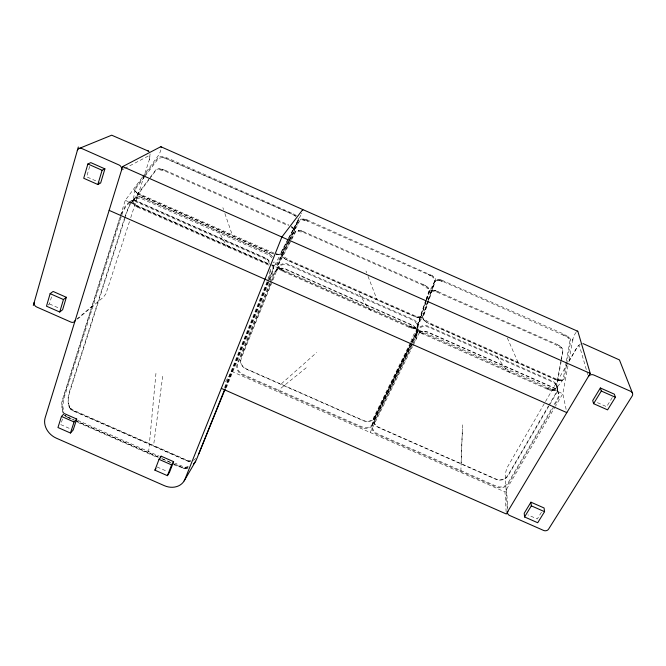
<?xml version="1.0" encoding="UTF-8"?>
<svg xmlns="http://www.w3.org/2000/svg" width="666" height="666" viewBox="0 0 666 666"><rect width="100%" height="100%" fill="white"/><g stroke="black" fill="none" stroke-linecap="round" stroke-linejoin="round"><path stroke-width="0.5" stroke-dasharray="3.33 2.5" d="M461.097 463.128L462.504 424.675M460.864 471.103L462.445 429.012M270.762 269.156L269.888 275.258L268.398 279.862M148.61 452.164L156.06 372.211M144.414 177.073L135.007 189.693L135.315 191.15L136.888 192.907M135.007 189.693L132.992 201.615L134.241 203.779L136.505 205.561M162.679 376.29L153.671 444.888M270.105 270.804L267.957 279.487M411.888 328.055L415.509 328.255L417.49 326.939L429.72 291.017L429.462 289.385L428.388 288.087M425.799 300.116L416.5 327.372L416.758 329.121L418.356 331.085M416.741 334.315L417.615 329.054M566.541 365.018L563.927 379.553L562.362 380.611L559.582 380.569M566.716 364.011L570.754 340.817L570.279 339.019M566.217 362.204L563.078 379.737L555.519 389.169L553.171 389.743L550.432 389.31M566.391 361.197L569.921 341.042L568.639 338.47M561.03 360.298L555.794 388.836M561.205 359.299L562.845 350.249L561.588 347.694M561.138 361.771L556.243 388.919L554.545 390.393L550.94 390.276M561.321 360.764L563.153 350.166L562.279 348.36L560.273 346.503M567.965 365.817L562.803 393.756L555.444 406.252M572.868 339.26L568.697 361.821L576.748 348.027A5.361 1.357 -63.9 0 1 579.445 345.804L586.638 370.704M372.394 425.341L373.859 419.031M47.977 305.053L49.467 303.929L51.998 295.296M89.677 166.4L86.638 176.806L99.725 182.592M149.217 159.682L149.442 158.941A5.378 1.29 -68.3 0 0 149.351 155.469L125.216 168.215M288.986 240.667L294.222 230.719L298.06 220.046L297.993 218.756M294.222 230.719L293.44 228.363M142.158 177.472L125.275 200.333L62.229 400.482A16.517 13.736 37.6 0 0 63.628 411.788M121.054 214.81L63.12 398.634L61.896 406.451L63.178 413.111M121.204 216.883L63.886 398.551L62.721 405.927L63.928 412.187M124.858 217.024L69.147 392.557L67.999 398.376L68.24 403.837M125.175 216.034L129.57 204.62L134.757 198.468M124.6 219.372L69.48 392.898C67.89 398.368 67.075 406.393 72.661 409.856L187.621 460.439L190.892 460.705M124.917 218.381C127.256 211.055 130.553 196.878 140.842 198.385L269.197 255.136L271.903 257.8M289.735 239.81L282.118 254.287L278.197 265.368L279.062 267.466L281.035 269.255M282.118 254.287L282.875 256.81M62.471 419.064L60.714 424.583L72.261 429.662M129.479 221.636L105.877 293.889L103.372 297.202L76.615 319.822M130.744 217.682L149.409 159.449L150.1 153.904M437.162 280.286L434.965 281.318L422.802 317.241L423.842 319.888M427.714 301.207L422.377 317.207L423.077 319.106L425.066 321.12M428.038 300.233L434.665 280.711L435.855 279.67L438.261 279.479M426.098 299.25L428.987 291.025L431.468 290.11M426.082 300.208L417.174 326.34L415.567 327.414L413.186 327.414M426.415 299.242L429.387 290.534L428.846 288.644M434.965 281.318L429.487 291.25L417.266 327.131L417.465 328.588L418.864 330.369M121.32 214.052L125.091 206.368L129.154 202.014M121.828 214.91C123.818 207.692 129.046 201.806 135.922 198.784M224.55 387.529L267.183 281.418M224.941 387.978L267.624 281.793M225.341 387.762L267.699 282.459M268.082 281.502L274.242 266.192L287.512 240.842M225.657 387.87L271.054 275.058L272.902 268.598L273.202 262.537M226.298 387.887L271.72 275.091L273.684 268.223L274.017 261.771M269.713 283.216L237.238 363.736C235.448 368.115 238.228 373.268 242.441 375.016L361.73 427.622C365.875 429.545 371.545 428.155 373.626 423.892L412.903 344.239M270.105 282.259C271.345 275 276.939 265.01 285.764 269.081L411.821 324.808C419.597 327.922 418.073 338.137 413.361 343.315M270.354 283.3L237.887 363.736A8.566 7.701 30.4 0 0 242.807 374.3L361.996 426.864A8.566 7.676 14.6 0 0 373.176 423.41L412.404 343.814M270.746 282.342L274.226 273.726A8.999 8.45 36.3 0 1 285.656 269.464L411.596 325.141A8.999 8.425 7.8 0 1 416.05 336.413L412.862 342.89M270.646 284.257L240.892 357.883C239.119 362.204 241.841 367.291 245.995 369.014L363.47 420.829C367.241 422.544 372.269 421.578 374.65 418.032M272.186 280.428C274.017 273.152 278.613 259.915 288.819 264.46L412.845 319.289C423.101 323.801 416.183 336.055 412.046 342.232M301.39 213.828L301.64 213.212M300.857 215.076L287.987 239.935M410.381 342.707L374.009 416.708C371.919 420.82 374.517 425.949 378.613 427.597L495.829 479.304C500 481.177 505.594 479.92 508.008 475.882L548.809 406.185M410.83 341.783C413.22 334.457 418.764 321.944 428.837 326.44L552.58 381.152C557.034 382.867 559.249 388.678 556.651 392.782L549.325 405.294M410.864 343.148L374.467 417.141A8.458 7.584 12.6 0 0 378.788 427.339L496.037 479.054A8.591 7.434 2 0 0 507.542 475.849L548.326 406.152M411.313 342.224L416.774 331.127A8.891 8.3 4.7 0 1 428.579 327.164L552.355 381.884A9.099 8.084 -6.6 0 1 556.168 392.749L548.851 405.253M411.022 343.14L374.633 417.124A8.442 7.592 14.5 0 1 363.611 420.554L246.112 368.731A8.45 7.609 30.6 0 1 241.275 358.291L277.231 269.364A8.866 8.342 36.7 0 1 288.503 265.16L412.545 319.996A8.866 8.317 7.4 0 1 416.941 331.119L411.48 342.216M375.108 416.558L411.188 343.206M411.646 342.282L417.132 331.144M374.625 418.082L410.223 345.937M411.68 343.781L372.436 423.468C370.313 427.639 372.96 432.833 377.114 434.498L496.153 486.996C500.382 488.902 506.06 487.645 508.516 483.558L557.983 399.475C560.63 395.313 558.358 389.427 553.846 387.679L428.072 332.076C420.562 328.496 413.553 335.864 412.129 342.848M412.237 343.822L373.01 423.434A8.575 7.667 12.8 0 0 377.397 433.757L496.337 486.213A8.716 7.517 2.2 0 0 508.016 482.983L552.147 407.9M412.695 342.898L415.884 336.413A9.024 8.4 5.1 0 1 427.872 332.417L553.529 387.962A9.241 8.183 -6.3 0 1 557.4 398.967L552.672 407.009M370.154 432.467L412.52 346.636M412.987 345.704L420.354 330.777M133.034 201.182L149.067 179.537M278.321 264.96L291.134 240.518M291.608 239.61L295.879 231.468L298.326 230.536M288.511 241.567L276.598 264.177L274.725 265.143L272.136 265.051M290.218 238.911L299.742 220.812L302.206 219.897M289.369 241.292L276.948 264.918L275.474 265.892L271.936 265.909M289.843 240.384L294.722 230.935L294.172 229.104L292.89 227.797M289.535 242.491L277.655 265.126L278.047 267.482L280.661 270.046M291.433 238.878L295.546 231.202L297.294 230.503L300.008 230.677M288.02 239.036L280.378 253.505L278.48 254.462M288.503 238.137L298.06 220.046M416.966 326.715L422.702 316.458L434.848 280.602L433.832 278.147M429.487 291.25L431.676 290.21M506.152 511.979L504.978 491.924L554.92 407.142M541.45 512.212L537.271 518.989L527.955 514.876M612.287 397.51L606.609 406.693L596.42 402.189M225.549 381.626L231.893 371.495L504.978 491.924M275.324 271.811L278.321 267.474M142.757 176.656L158.2 155.736A5.236 1.207 -68.4 0 0 161.089 149.018M149.717 177.989L132.642 200.882L132.759 203.172L135.398 205.819M150.325 177.173L155.886 169.73L158.366 168.956M149.675 178.721L156.377 169.73L157.692 169.039M145.03 176.257L158.55 158.308L162.229 157.601M144.605 175.474L134.557 188.928L134.948 190.942L137.654 193.506M145.221 174.659L158.15 157.534C161.247 155.311 165.484 157.409 168.673 158.508L293.856 214.027M563.078 379.737L561.188 380.619M422.502 316.833L419.58 317.607M281.402 383.774L316.6 352.555M195.921 458.416L193.406 460.348M76.69 319.197L91.866 306.385M306.235 367.774L278.18 390.434M129.104 202.081L130.611 201.132M134.707 198.535L136.189 197.594M129.412 202.922L133.325 201.29L135.722 201.69L266.042 259.299L268.023 260.839L269.414 263.403M121.545 170.163L124.301 168.698M419.672 317.674L422.194 317.441L423.476 316.217L435.606 280.344L435.339 278.696L433.766 276.831M580.394 344.006L578.23 345.746L576.381 348.385L506.726 468.298L505.186 474.458L507.334 509.698M130.511 201.199L132.01 200.549M188.203 466.866L184.732 467.291L175.241 463.253M188.045 467.882L184.349 468.34L171.994 463.037M188.003 467.982L185.456 468.564M137.471 197.086L140.21 196.803M131.91 200.616L133.375 200.283M303.23 219.064L300.816 219.164L299.434 220.08L281.726 253.654L281.768 255.353L283.425 257.401M190.909 461.338L188.486 461.43M158.067 168.881L160.015 168.998M554.012 389.818L549.408 389.011M553.496 390.467L551.873 390.426M561.838 380.02L555.036 378.446L430.303 323.293L424.142 319.131M560.431 380.636L561.305 380.686M278.013 254.603L276.015 254.454L276.914 254.537M414.951 327.589L408.042 325.965L284.823 271.495M414.56 328.296L412.853 328.213M420.895 316.949L413.894 315.284L289.011 260.065L283.033 255.994M431.177 290.859L437.762 292.457L555.228 344.43L561.188 348.376M432.151 290.126L435.139 290.709M431.36 290.11L432.434 290.218M437.079 280.195L437.928 280.294M138.819 196.82L141.408 197.161L269.772 253.912L272.627 256.743M133.275 200.341L135.906 200.691L266.392 258.375L269.289 261.255M298.235 230.478L299.126 230.569M297.952 231.244L304.712 232.925L422.311 284.956L428.105 288.828M276.831 254.47L279.52 254.42L281.01 253.446L298.734 219.872L298.609 218.165M302.123 219.805L305.852 220.471M419.871 317.715L418.681 317.524M158.966 168.856L160.956 169.131M189.727 461.396L187.496 460.972L72.569 410.514L70.629 409.149M184.274 468.464L185.489 468.531M559.865 380.694L557.717 380.253M432.342 290.16L433.275 290.309M438.161 279.445L439.127 279.578M437.853 280.211L439.693 280.561M272.203 265.143L273.168 265.251M276.215 253.638L277.189 253.754M302.947 219.838L304.853 220.221M303.147 219.031L304.137 219.172M159.782 169.763L166.034 171.545L288.486 225.757M162.154 157.517L163.178 157.742M559.665 380.636L556.634 379.886L557.783 380.294M418.764 317.59L416.7 317.116M418.847 317.624L415.651 316.8M439.044 279.545L440.06 279.745M438.719 280.303L443.714 281.893M299.866 230.594L301.931 231.094M304.062 219.147L305.103 219.355M160.831 169.056L162.995 169.605M163.128 157.651L164.194 157.95M549.95 390.051L551.023 390.318M412.279 327.347L408.067 325.899M410.864 327.814L411.954 328.088M434.057 290.384L437.146 291.367M439.985 279.72L441.042 279.986M300.841 230.777L302.938 231.41M305.045 219.33L306.11 219.614M161.863 169.264L165.118 170.321M164.152 157.867L291.475 213.769M548.909 389.743L550.016 390.085M410.914 327.839L408.724 327.114M134.59 200.391L267.432 259.124M435.098 290.651L436.13 291.009M440.992 279.961L442.066 280.303M440.634 280.719L442.69 281.468M274.067 253.163L141.716 194.922L136.255 191.433M272.66 253.563L273.843 253.979M306.069 219.589L307.159 219.93M305.827 220.388L431.019 275.799M188.52 461.396L72.527 410.539M183.183 468.123L184.299 468.431M547.31 388.203L549.425 389.094M548.959 389.776L546.778 388.927M556.718 379.978L428.804 323.51M415.709 316.883L287.637 260.339M272.694 253.629L140.426 195.238M137.379 206.177L268.972 264.344M268.731 265.135L138.228 207.534M307.134 219.913L432.342 275.674M306.868 220.712L307.917 221.095M442.024 280.278L563.22 333.808L567.973 336.605M302.897 231.343L422.677 284.274M166.317 158.491L292.524 214.261L296.145 216.525M555.619 379.587L429.903 323.976M408.749 327.131L282.442 271.204M548.359 388.711L421.178 332.242M437.112 291.308L438.153 291.791M267.849 263.944L139.502 207.234M165.135 170.288L287.729 224.5M49.467 303.929L58.866 308.067M77.614 420.304L159.274 456.227M75.266 420.479L157.9 456.843M161.663 458.491L171.054 462.629M66.6 416.833L74.251 420.154L64.785 415.309M75.166 420.596L157.85 456.934M162.512 459.032L171.004 462.72M171.911 463.17L183.217 468.09M77.631 422.344L158.458 457.908M173.676 464.602L176.532 465.859A16.317 13.869 29.9 0 0 188.478 466.724M157.034 466.949L167.674 471.636M443.739 281.835L566.583 336.646M438.153 291.741L555.719 343.806M141.558 195.762L270.429 252.697M288.711 260.847L413.503 316.025M141.309 197.219L269.713 253.996L272.577 256.818M125.275 200.333L269.497 264.094M270.446 264.51L562.803 393.756L566.824 412.62M546.803 388.944L420.729 332.933M562.712 334.49L567.399 337.254M428.047 274.3L431.893 276.373M555.71 343.756L557.733 344.772M422.694 284.232L423.709 284.715M287.695 224.534L288.778 225M136.597 192.774L141.6 195.729M284.865 271.428L282.759 270.454M292.482 214.31L296.037 216.542M423.668 284.74L425.641 285.797M140.518 195.221L138.445 194.106M428.846 323.476L425.832 321.728M287.695 260.314L285.614 259.199L286.688 259.782M422.202 332.775L423.21 333.316M421.745 333.533L422.76 334.074M138.47 206.676L136.422 205.594M137.179 206.976L138.27 207.542M72.627 410.423L70.738 409.032L69.272 406.751M66.642 416.808L64.677 415.426M293.814 214.011L295.712 215.185M557.683 344.788L558.691 345.338M136.205 206.393L137.238 206.993M281.81 269.88L282.825 270.413M282.484 271.212L280.594 270.021M558.616 345.338L559.59 345.929M425.541 285.789L426.515 286.38M426.856 322.352L424.991 321.087M421.253 332.209L419.463 331.01M420.77 332.95L418.997 331.685M284.715 258.583L285.739 259.207M137.554 193.498L138.528 194.097M281.893 269.847L278.929 267.457M136.272 206.418L134.449 205.095M510.123 372.677L507.808 371.037L503.679 366.242L495.854 354.978M559.482 345.912L560.406 346.536M432.284 275.649L433.849 276.881M431.801 276.407L432.675 276.973M295.646 215.151L296.503 215.784M426.39 286.355L427.306 286.979M291.558 226.648L292.407 227.273M291.475 226.648L293.09 227.872M291.283 227.414L292.724 228.58M420.363 331.61L418.148 329.753M419.88 332.342L418.273 331.044M370.97 310.406L369.106 308.974L365.734 304.504L359.265 293.856M284.873 258.616L283.15 257.267M283.916 257.958L284.79 258.616M135.539 204.995L134.116 203.788M567.915 336.58L568.714 337.229M567.307 337.271L568.131 337.862M432.575 276.981L433.375 277.564M228.605 247.461L224.4 242.016L219.047 231.843M427.147 286.929L427.997 287.579M425.158 321.129L423.734 319.863M64.719 415.393L65.643 416.225M279.887 269.439L278.663 268.223M568.647 337.187L570.337 339.102M568.023 337.87L568.756 338.47M560.98 347.103L561.688 347.719M267.482 259.049L269.239 261.33M433.258 277.572L433.957 278.155M427.822 287.512L428.638 288.236M70.671 409.115L69.164 406.859L68.273 403.804M69.872 408.075L68.731 405.319M507.317 337.945L517.873 361.938M365.984 270.987L366.666 272.785M368.04 276.365L376.69 298.759M62.746 411.546L63.287 412.995M222.877 207.667L223.551 209.624M224.883 213.52L232.268 234.882M586.921 371.695L587.77 374.65M572.752 339.876L572.86 340.276A5.211 1.274 -63.8 0 1 576.207 332.209M557.092 387.579L558.341 393.731M506.543 489.26L507.783 509.249M70.371 418.922A16.517 13.736 37.6 0 1 67.532 416.758M137.529 197.011L136.147 197.594L137.571 197.019"/><path stroke-width="1" d="M302.722 210.256L302.755 209.582L281.876 237.021L184.965 479.237A16.991 14.269 29.7 0 1 164.294 485.647L56.377 438.195A17.208 14.128 37.2 0 1 45.163 417.74L122.644 166.592L160.589 146.811A5.236 1.207 -68.4 0 1 161.255 147.636M33.3 305.494L78.338 146.986M50.125 293.648L46.478 306.185L59.715 312.021L62.621 309.723L66.35 297.302L53.114 291.458L50.125 293.648L63.453 299.525L66.35 297.302M87.879 163.978L83.716 178.263L97.844 184.507L100.658 183L104.903 168.864L90.784 162.621L87.879 163.978L102.098 170.271L104.903 168.864M59.715 312.021L63.453 299.525M97.844 184.507L102.098 170.271M61.48 416.425L57.959 427.522L70.471 433.033L73.152 430.053L76.74 419.047L64.227 413.544L61.48 416.425L74.076 421.969L76.74 419.047M70.471 433.033L74.076 421.969M154.912 470.171L159.032 459.349L161.139 456.185L173.626 461.68L169.447 472.41L167.416 475.666L154.912 470.171L155.977 468.564M160.456 457.975L161.139 456.185M167.416 475.666L171.612 464.885L173.626 461.68M224.575 389.677L196.47 459.557A16.317 13.869 29.9 0 1 193.356 463.986M225.266 388.836L198.801 453.862M184.141 480.91L195.671 461.188M577.072 331.377A5.211 1.274 -63.8 0 1 577.913 331.535L590.243 373.426L506.268 513.986L221.32 388.378M530.944 502.189L524.225 513.236L524.567 516.958L537.703 522.743L544.555 511.679L544.072 507.975L530.944 502.189L531.335 505.852L524.567 516.958M600.349 387.978L592.715 400.549L593.589 403.679L607.592 409.865L615.392 397.269L614.343 394.172L600.349 387.978L601.298 391.034L593.589 403.679M79.071 148.501L111.697 135.198L148.243 151.065M582.95 343.556L619.455 359.923L632.55 393.331M531.335 505.852L544.555 511.679M159.032 459.349L171.612 464.885M160.947 146.761L577.688 331.235M122.644 166.592L590.243 373.426M601.298 391.034L615.392 397.269M109.141 210.364L566.824 412.62M148.385 151.165L148.968 151.648M148.002 150.899L148.618 151.332M34.174 302.414A3.688 3.097 45.6 0 0 36.572 306.943L70.954 322.094A3.663 3.114 43.8 0 0 75.166 320.479M77.314 150.599A4.071 3.53 58.1 0 1 81.885 148.56L119.097 165.018A4.029 3.555 57.2 0 1 121.545 170.163M507.9 511.247A3.646 3.089 2.5 0 0 509.515 515.417L543.614 530.444A3.671 3.072 0.7 0 0 548.559 529.17L632.176 396.02A4.046 3.497 -11.5 0 0 630.652 391.3L593.764 374.983A4.013 3.53 -10.6 0 0 588.336 376.623"/></g></svg>
